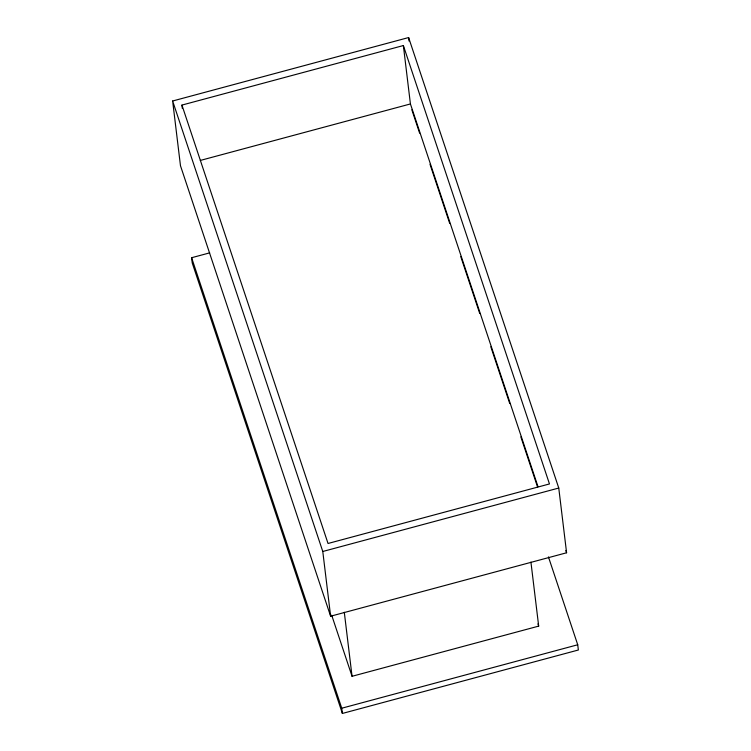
<?xml version="1.0" encoding="UTF-8"?>
<svg xmlns="http://www.w3.org/2000/svg" width="751" height="751" viewBox="0 0 751 751"><rect width="100%" height="100%" fill="white"/><g stroke="black" fill="none" stroke-linecap="round" stroke-linejoin="round"><path stroke-width="1.13" d="M172.636 101L408.619 37.55L558.763 488.037L566.592 552.774L330.618 616.214L180.475 165.727L172.636 101L322.78 551.487L330.618 616.214M181.93 105.084L403.362 45.548L549.469 483.944L328.037 543.48L181.93 105.084L182.343 108.519M200.292 160.442L410.421 103.948L403.362 45.548M548.437 556.895L577.726 644.771L578.364 650L342.381 713.45L192.237 262.963L191.608 257.724L209.67 252.871M322.78 551.487L558.763 488.037M331.66 615.116L352.05 676.294L538.683 626.118L530.929 562.067M342.381 713.45L341.752 708.221L577.726 644.771M565.85 550.549L566.592 552.774M410.421 103.948L537.998 486.714M411.839 109.768L419.621 133.134M430.013 164.291L449.661 223.263M460.785 256.635L479.701 313.383M490.825 346.765L509.741 403.512M520.865 436.894L537.556 486.967M537.941 623.893L538.683 626.118M191.608 257.724L341.752 708.221M408.619 37.55L409.032 41.014M344.296 612.253L352.05 676.294"/></g></svg>
